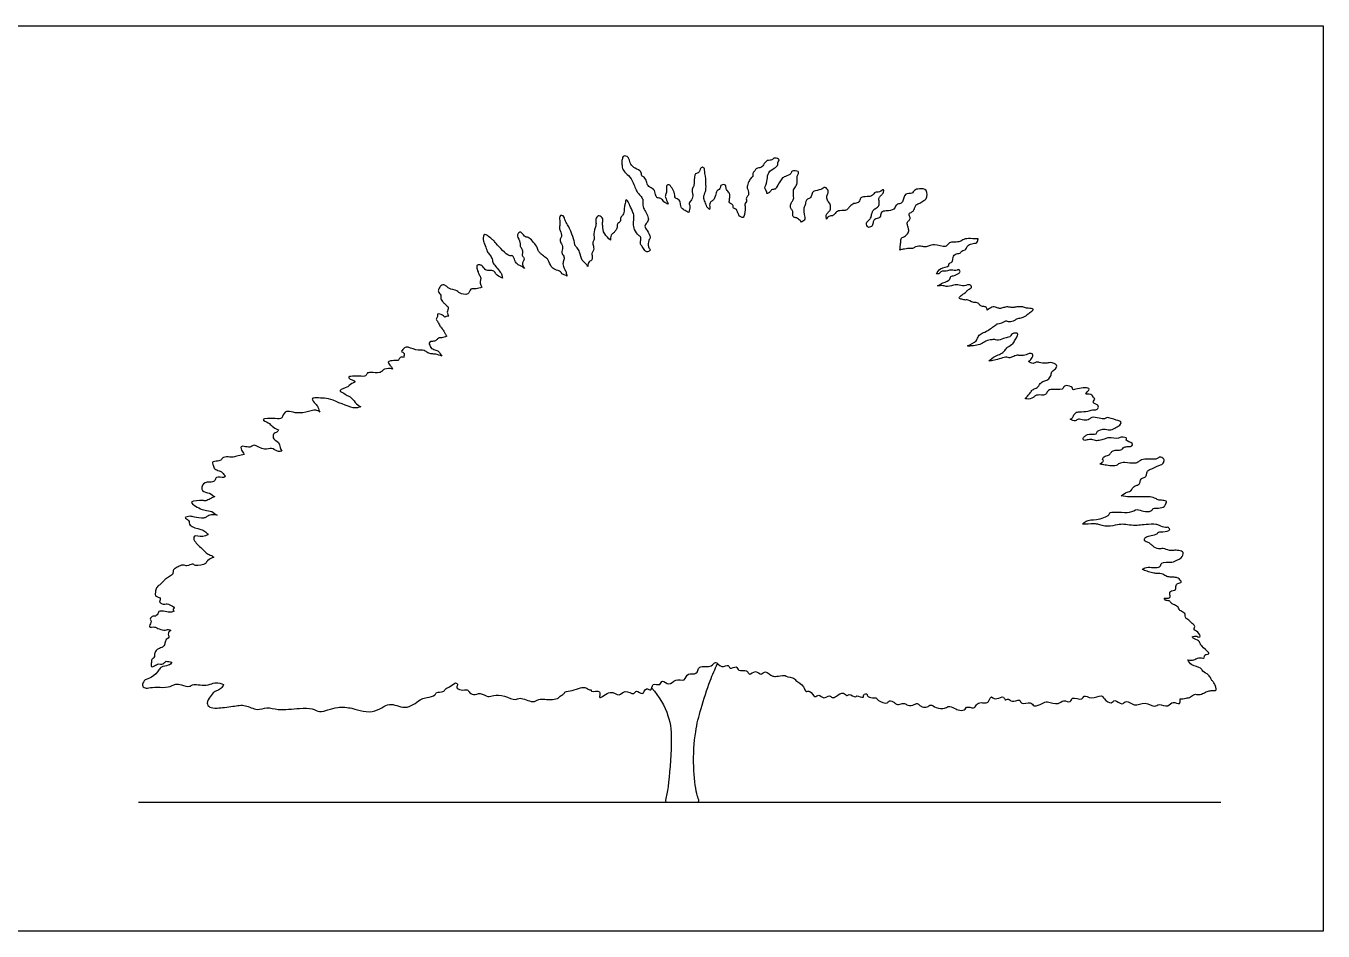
# Model space of a CAD drawing. Header units: millimetres. Extents: x 34 to 295, y 0 to 64.
# Drawn here: x 107.64 to 128.03, y 19.25 to 33.47 of the extents above; entities that cross this region are included whole.
import ezdxf

# ---------------------------------------------------------------- set-up
doc = ezdxf.new("R2010")
doc.units = ezdxf.units.MM
for name, color, linetype, true_color in [('AG-DIAGRAM', 7, 'Continuous', 0xfecc66), ('AG-PLANTS', 7, 'Continuous', 0x66ccff), ('X-VPRT', 6, 'Continuous', 0xff00ff)]:
    doc.layers.add(name, color=color, linetype=linetype, true_color=true_color)

msp = doc.modelspace()

# ---------------------------------------------------------------- linework, layer by layer
at = {"layer": 'AG-DIAGRAM'}
msp.add_line((109.407, 21.275), (126.421, 21.275), dxfattribs=at)
at = {"layer": 'AG-PLANTS'}
for centre, start, end in [((117.717, 21.303), 167.5529, 270), ((118.188, 21.303), 270, 20.6842)]:
    msp.add_arc(centre, 0.0272, start, end, dxfattribs=at)
for points, knots in [([(117.734, 30.672), (117.71, 30.682), (117.662, 30.703), (117.621, 30.773), (117.562, 30.767), (117.53, 30.806), (117.53, 30.894), (117.445, 30.937), (117.41, 30.96), (117.395, 31.031), (117.36, 31.101), (117.307, 31.112), (117.319, 31.196), (117.207, 31.227), (117.137, 31.298), (117.132, 31.343), (117.099, 31.435), (117.013, 31.432), (117.014, 31.384), (116.996, 31.328), (117.013, 31.275), (117.006, 31.228), (117.069, 31.152), (117.159, 31.085), (117.221, 30.896), (117.258, 30.848), (117.309, 30.791), (117.345, 30.735), (117.322, 30.631), (117.379, 30.558), (117.395, 30.516), (117.433, 30.433), (117.396, 30.38), (117.351, 30.328), (117.402, 30.259), (117.469, 30.152), (117.417, 30.105), (117.412, 30.008), (117.442, 29.97), (117.452, 29.957)], [-19.483406, -19.483406, -19.483406, -19.483406, -18.975039, -18.48382, -18.079619, -17.706051, -17.188148, -16.653266, -16.294261, -15.816929, -15.315098, -14.939893, -14.488468, -13.89976, -13.342464, -12.954137, -12.4173, -11.965099, -11.608913, -11.171174, -10.752191, -10.371938, -9.831436, -9.206137, -8.416688, -7.960816, -7.474562, -7.016439, -6.44589, -5.915845, -5.516952, -4.99905, -4.552049, -4.116547, -3.606016, -2.992962, -2.557287, -1.986737, -1.660097, -1.660097, -1.660097, -1.660097]), ([(118.383, 30.587), (118.367, 30.6), (118.336, 30.63), (118.315, 30.712), (118.277, 30.777), (118.323, 30.874), (118.329, 30.941), (118.321, 31.11), (118.303, 31.183), (118.308, 31.227), (118.268, 31.268), (118.229, 31.222), (118.229, 31.176), (118.175, 31.156), (118.134, 31.14), (118.149, 30.956), (118.113, 30.938), (118.103, 30.871), (118.125, 30.825), (118.105, 30.739), (118.049, 30.688), (118.082, 30.644), (118.065, 30.574), (118.058, 30.542)], [-15.431412, -15.431412, -15.431412, -15.431412, -14.979581, -14.460153, -13.973702, -13.414767, -12.923808, -12.184577, -11.680571, -11.311632, -10.944199, -10.554609, -10.175784, -9.773339, -9.418678, -8.67889, -8.331169, -7.892424, -7.482139, -6.954847, -6.497417, -6.079846, -5.637653, -5.637653, -5.637653, -5.637653]), ([(119.283, 30.838), (119.283, 30.852), (119.277, 30.887), (119.234, 30.927), (119.3, 31.03), (119.283, 31.149), (119.37, 31.228), (119.464, 31.267), (119.448, 31.34), (119.496, 31.37), (119.406, 31.409), (119.384, 31.381), (119.333, 31.357), (119.284, 31.366), (119.241, 31.31), (119.198, 31.238), (119.117, 31.244), (119.096, 31.194), (119.051, 31.159), (119.074, 31.114), (119.03, 31.084), (118.999, 31.031), (118.967, 30.949), (118.98, 30.903), (118.999, 30.863), (118.995, 30.803), (118.949, 30.777), (118.973, 30.71), (118.93, 30.683), (118.95, 30.62), (118.932, 30.48), (118.896, 30.449), (118.867, 30.486), (118.852, 30.479)], [24.378602, 24.378602, 24.378602, 24.378602, 24.672326, 25.091311, 25.68314, 26.300186, 26.900209, 27.446048, 27.892804, 28.223959, 28.703917, 29.035072, 29.451087, 29.836151, 30.297076, 30.81161, 31.282295, 31.683438, 32.091806, 32.442179, 32.821177, 33.284712, 33.81426, 34.200471, 34.576678, 35.00031, 35.380682, 35.81662, 36.168943, 36.618827, 37.303419, 37.624263, 38.019265, 38.019265, 38.019265, 38.019265]), ([(119.827, 30.39), (119.815, 30.409), (119.782, 30.439), (119.754, 30.46), (119.699, 30.462), (119.684, 30.514), (119.7, 30.56), (119.66, 30.596), (119.651, 30.643), (119.665, 30.703), (119.701, 30.735), (119.706, 30.776), (119.701, 30.816), (119.698, 30.899), (119.721, 30.93), (119.773, 31.004), (119.75, 31.099), (119.777, 31.14), (119.792, 31.197), (119.663, 31.206), (119.673, 31.142), (119.567, 31.109), (119.513, 31.08), (119.438, 30.943), (119.418, 30.903), (119.351, 30.906), (119.328, 30.851), (119.297, 30.842), (119.283, 30.838)], [-11.281337, -11.281337, -11.281337, -11.281337, -10.814218, -10.473899, -10.07953, -9.693032, -9.306961, -8.91421, -8.523098, -8.081377, -7.690265, -7.341362, -6.968011, -6.45982, -6.100907, -5.574044, -5.023679, -4.62535, -4.265905, -3.710148, -3.332948, -2.773353, -2.295197, -1.594794, -1.219096, -0.795481, -0.380305, 0, 0, 0, 0]), ([(118.058, 30.542), (118.037, 30.55), (117.999, 30.569), (117.948, 30.604), (117.932, 30.627), (117.926, 30.669), (117.918, 30.745), (117.833, 30.766), (117.841, 30.815), (117.809, 30.908), (117.78, 30.938), (117.755, 30.987), (117.7, 30.967), (117.704, 30.927), (117.713, 30.859), (117.68, 30.804), (117.695, 30.758), (117.726, 30.701), (117.734, 30.672)], [-15.086811, -15.086811, -15.086811, -15.086811, -14.616954, -14.174591, -13.882305, -13.513048, -13.032597, -12.552982, -12.182386, -11.621983, -11.234527, -10.850291, -10.476349, -10.136973, -9.664208, -9.224722, -8.821416, -8.329865, -8.329865, -8.329865, -8.329865]), ([(118.852, 30.479), (118.847, 30.495), (118.834, 30.526), (118.819, 30.548), (118.804, 30.606), (118.747, 30.6), (118.759, 30.638), (118.735, 30.68), (118.691, 30.689), (118.692, 30.736), (118.702, 30.793), (118.7, 30.855), (118.64, 30.895), (118.641, 30.954), (118.623, 30.987), (118.546, 30.972), (118.557, 30.911), (118.493, 30.881), (118.485, 30.854), (118.463, 30.751), (118.42, 30.722), (118.371, 30.681), (118.39, 30.616), (118.383, 30.587)], [-14.067273, -14.067273, -14.067273, -14.067273, -13.665825, -13.358085, -12.943179, -12.582864, -12.279971, -11.895902, -11.541338, -11.183429, -10.736174, -10.302581, -9.838636, -9.414114, -9.098319, -8.656531, -8.253007, -7.812115, -7.504374, -6.931944, -6.51626, -6.093658, -5.547543, -5.547543, -5.547543, -5.547543]), ([(120.223, 30.437), (120.22, 30.457), (120.206, 30.5), (120.245, 30.543), (120.283, 30.577), (120.289, 30.637), (120.268, 30.699), (120.24, 30.718), (120.217, 30.784), (120.241, 30.838), (120.257, 30.882), (120.198, 30.957), (120.135, 30.892), (120.023, 30.885), (119.993, 30.846), (119.979, 30.768), (119.919, 30.755), (119.887, 30.715), (119.889, 30.64), (119.844, 30.603), (119.894, 30.428), (119.863, 30.416), (119.837, 30.399), (119.827, 30.39)], [-13.607255, -13.607255, -13.607255, -13.607255, -13.170234, -12.755317, -12.352669, -11.916414, -11.464603, -11.133913, -10.678535, -10.242279, -9.861011, -9.383024, -8.890528, -8.294392, -7.910155, -7.429039, -7.007137, -6.612267, -6.141026, -5.715878, -4.98926, -4.673356, -4.409218, -4.409218, -4.409218, -4.409218]), ([(120.879, 30.305), (120.862, 30.324), (120.83, 30.379), (120.899, 30.428), (120.928, 30.476), (120.927, 30.51), (120.941, 30.548), (120.961, 30.596), (121.025, 30.618), (121.051, 30.665), (121.052, 30.723), (121.034, 30.762), (121.072, 30.804), (121.102, 30.835), (121.121, 30.857), (121.124, 30.925), (121.053, 30.85), (120.982, 30.872), (120.944, 30.804), (120.887, 30.789), (120.774, 30.793), (120.747, 30.753), (120.727, 30.685), (120.647, 30.69), (120.588, 30.643), (120.56, 30.599), (120.514, 30.563), (120.402, 30.579), (120.358, 30.529), (120.319, 30.482), (120.253, 30.492), (120.231, 30.454), (120.223, 30.437)], [-13.001111, -13.001111, -13.001111, -13.001111, -12.508163, -12.017848, -11.592942, -11.268387, -10.907359, -10.504052, -10.050976, -9.63929, -9.210578, -8.856009, -8.446101, -8.066625, -7.742975, -7.390078, -6.909405, -6.43905, -5.983868, -5.542577, -4.95154, -4.572064, -4.129488, -3.648593, -3.159064, -2.751685, -2.329784, -1.743674, -1.290267, -0.86234, -0.429921, 0, 0, 0, 0]), ([(121.373, 29.952), (121.377, 29.986), (121.384, 30.053), (121.389, 30.088), (121.389, 30.147), (121.469, 30.168), (121.517, 30.237), (121.511, 30.291), (121.496, 30.335), (121.481, 30.393), (121.534, 30.424), (121.536, 30.473), (121.502, 30.525), (121.568, 30.549), (121.601, 30.576), (121.617, 30.675), (121.693, 30.679), (121.746, 30.737), (121.801, 30.748), (121.814, 30.916), (121.679, 30.914), (121.596, 30.903), (121.573, 30.821), (121.441, 30.863), (121.428, 30.698), (121.371, 30.68), (121.302, 30.664), (121.293, 30.575), (121.16, 30.568), (121.078, 30.558), (121.069, 30.485), (121.054, 30.452), (120.971, 30.442), (120.952, 30.396), (120.947, 30.322), (120.901, 30.314), (120.879, 30.305)], [-20.245384, -20.245384, -20.245384, -20.245384, -19.669149, -19.318124, -18.921121, -18.426162, -17.917524, -17.510683, -17.111743, -16.696909, -16.285135, -15.900898, -15.503895, -15.083387, -14.699481, -14.170213, -13.704752, -13.213238, -12.810937, -12.170016, -11.570169, -11.058419, -10.606588, -10.04403, -9.393923, -8.973415, -8.522914, -8.045269, -7.415183, -6.915037, -6.465982, -6.133541, -5.643219, -5.254106, -4.794338, -4.338784, -4.338784, -4.338784, -4.338784]), ([(117.452, 29.957), (117.442, 29.942), (117.409, 29.914), (117.358, 29.942), (117.327, 30.01), (117.291, 30.04), (117.296, 30.089), (117.314, 30.158), (117.258, 30.182), (117.197, 30.273), (117.181, 30.366), (117.2, 30.472), (117.181, 30.54), (117.13, 30.653), (117.115, 30.683), (117.068, 30.774), (117.056, 30.677), (117.042, 30.632), (117.04, 30.586), (117.032, 30.497), (116.973, 30.472), (116.994, 30.392), (116.919, 30.363), (116.936, 30.306), (116.907, 30.255), (116.872, 30.219), (116.829, 30.188), (116.82, 30.131), (116.824, 30.105)], [-11.885702, -11.885702, -11.885702, -11.885702, -11.465162, -11.066269, -10.570697, -10.195491, -9.806432, -9.353767, -8.946353, -8.356037, -7.793761, -7.216024, -6.718114, -6.101976, -5.711707, -5.257966, -4.812253, -4.390189, -4.000161, -3.47889, -3.06466, -2.601989, -2.151032, -1.751464, -1.323799, -0.916385, -0.50897, 0, 0, 0, 0]), ([(116.467, 29.694), (116.457, 29.711), (116.429, 29.752), (116.37, 29.782), (116.346, 29.921), (116.304, 29.984), (116.258, 30.027), (116.261, 30.096), (116.205, 30.231), (116.19, 30.28), (116.159, 30.331), (116.116, 30.404), (116.101, 30.454), (116.086, 30.495), (116.035, 30.5), (116.016, 30.457), (116.039, 30.368), (116.018, 30.307), (116.033, 30.259), (116.071, 30.161), (116.024, 30.126), (116.044, 30.064), (116.087, 29.991), (116.045, 29.908), (116.097, 29.859), (116.097, 29.798), (116.066, 29.735), (116.101, 29.656), (116.129, 29.607), (116.137, 29.564), (116.139, 29.541)], [-15.359948, -15.359948, -15.359948, -15.359948, -15.035742, -14.542894, -13.883707, -13.378084, -12.954818, -12.480514, -11.792529, -11.379157, -10.943882, -10.414705, -9.994448, -9.634726, -9.275005, -8.923655, -8.374499, -7.92973, -7.51783, -6.957436, -6.569004, -6.135797, -5.614674, -5.104528, -4.657005, -4.227549, -3.758261, -3.244608, -2.809448, -2.347999, -2.347999, -2.347999, -2.347999]), ([(116.824, 30.105), (116.793, 30.138), (116.706, 30.221), (116.703, 30.326), (116.699, 30.397), (116.714, 30.442), (116.647, 30.513), (116.592, 30.454), (116.596, 30.399), (116.602, 30.329), (116.545, 30.209), (116.585, 30.121), (116.538, 30.076), (116.553, 30.03), (116.571, 29.949), (116.528, 29.913), (116.537, 29.852), (116.542, 29.793), (116.482, 29.773), (116.468, 29.719), (116.467, 29.694)], [-8.44615, -8.44615, -8.44615, -8.44615, -7.970846, -7.321075, -6.852586, -6.473378, -5.982096, -5.541819, -5.123813, -4.647183, -3.998493, -3.465459, -3.057352, -2.670427, -2.165988, -1.768835, -1.328769, -0.917082, -0.501218, 0, 0, 0, 0]), ([(115.472, 29.664), (115.455, 29.679), (115.41, 29.709), (115.356, 29.721), (115.322, 29.781), (115.292, 29.883), (115.223, 29.831), (115.024, 30.055), (114.99, 30.104), (114.942, 30.134), (114.878, 30.199), (114.822, 30.198), (114.821, 30.084), (114.859, 30.026), (114.882, 29.927), (114.928, 29.878), (114.97, 29.813), (114.975, 29.742), (115.035, 29.682), (115.09, 29.604), (115.118, 29.576), (115.123, 29.529), (115.127, 29.508)], [-14.703281, -14.703281, -14.703281, -14.703281, -14.360397, -13.902274, -13.428311, -12.898266, -12.490007, -11.532983, -11.063938, -10.648505, -10.10379, -9.754454, -9.196662, -8.695081, -8.135075, -7.663278, -7.169242, -6.699781, -6.174908, -5.620531, -5.220963, -4.89863, -4.89863, -4.89863, -4.89863]), ([(116.139, 29.541), (116.122, 29.552), (116.088, 29.571), (116.058, 29.573), (116.045, 29.618), (115.949, 29.642), (115.887, 29.686), (115.852, 29.8), (115.818, 29.823), (115.756, 29.872), (115.72, 29.903), (115.683, 29.946), (115.672, 30.016), (115.538, 30.165), (115.486, 30.147), (115.432, 30.224), (115.4, 30.238), (115.369, 30.209), (115.352, 30.171), (115.414, 30.072), (115.396, 30.023), (115.429, 29.978), (115.45, 29.927), (115.429, 29.87), (115.466, 29.831), (115.472, 29.788), (115.428, 29.751), (115.453, 29.687), (115.472, 29.664)], [-11.569837, -11.569837, -11.569837, -11.569837, -11.126087, -10.833878, -10.483725, -9.934284, -9.423025, -8.823657, -8.451214, -7.952274, -7.546132, -7.143831, -6.646717, -5.867536, -5.476053, -4.949339, -4.634634, -4.291472, -3.935971, -3.339993, -2.940609, -2.53503, -2.110413, -1.688272, -1.28948, -0.938455, -0.539663, 0, 0, 0, 0]), ([(121.949, 29.58), (121.966, 29.608), (121.994, 29.668), (122.16, 29.693), (122.133, 29.742), (122.203, 29.758), (122.206, 29.815), (122.229, 29.9), (122.324, 29.892), (122.342, 29.942), (122.419, 29.958), (122.425, 29.998), (122.462, 30.045), (122.547, 30.06), (122.591, 30.056), (122.604, 30.125), (122.6, 30.126), (122.473, 30.134), (122.38, 30.129), (122.321, 30.078), (122.238, 30.077), (122.169, 30.078), (122.12, 30.036), (122.093, 29.99), (121.912, 30.047), (121.838, 30.017), (121.771, 29.996), (121.724, 30.01), (121.616, 30.016), (121.59, 29.971), (121.513, 29.98), (121.437, 29.966), (121.389, 29.957), (121.373, 29.952)], [-22.418938, -22.418938, -22.418938, -22.418938, -21.848925, -21.176713, -20.875692, -20.455774, -20.032647, -19.533923, -19.032194, -18.643578, -18.167636, -17.830974, -17.403519, -16.877205, -16.516177, -16.083835, -16.000035, -15.377279, -14.794193, -14.31352, -13.798877, -13.324718, -12.886912, -12.510057, -11.757705, -11.230842, -10.778363, -10.366059, -9.793452, -9.414995, -8.941764, -8.389048, -8.063647, -8.063647, -8.063647, -8.063647]), ([(115.127, 29.508), (115.099, 29.521), (115.027, 29.56), (115.01, 29.613), (114.95, 29.639), (114.86, 29.621), (114.816, 29.704), (114.777, 29.722), (114.711, 29.721), (114.729, 29.646), (114.743, 29.609), (114.758, 29.563), (114.798, 29.512), (114.77, 29.461), (114.783, 29.405), (114.8, 29.376), (114.805, 29.366)], [-7.414478, -7.414478, -7.414478, -7.414478, -7.003165, -6.527996, -6.092494, -5.668915, -5.134032, -4.752483, -4.35959, -3.915831, -3.536886, -3.141885, -2.702618, -2.291238, -1.835366, -1.572169, -1.572169, -1.572169, -1.572169]), ([(121.965, 29.388), (121.992, 29.404), (122.052, 29.441), (122.175, 29.481), (122.158, 29.536), (122.222, 29.547), (122.307, 29.58), (122.329, 29.624), (122.285, 29.654), (122.275, 29.631), (122.224, 29.63), (122.186, 29.641), (122.12, 29.627), (122.086, 29.614), (122.021, 29.628), (121.996, 29.576), (121.962, 29.577), (121.949, 29.58)], [6.991172, 6.991172, 6.991172, 6.991172, 7.490835, 8.128489, 8.463196, 8.885098, 9.442855, 9.793057, 10.145392, 10.386033, 10.772958, 11.146899, 11.606716, 11.962523, 12.391469, 12.820181, 13.053159, 13.053159, 13.053159, 13.053159]), ([(114.805, 29.366), (114.775, 29.355), (114.713, 29.342), (114.666, 29.341), (114.618, 29.347), (114.603, 29.23), (114.441, 29.27), (114.424, 29.318), (114.276, 29.341), (114.253, 29.386), (114.19, 29.412), (114.152, 29.391), (114.129, 29.342), (114.105, 29.298), (114.174, 29.243), (114.145, 29.186), (114.195, 29.132), (114.221, 29.102), (114.295, 29.05), (114.245, 28.974), (114.271, 28.93), (114.283, 28.911)], [-8.75124, -8.75124, -8.75124, -8.75124, -8.191453, -7.79256, -7.452306, -6.923903, -6.271022, -5.855589, -5.193785, -4.785526, -4.345081, -3.991134, -3.570988, -3.19742, -2.712542, -2.295323, -1.83945, -1.452351, -0.96107, -0.472221, 0, 0, 0, 0]), ([(122.744, 29.009), (122.744, 29.025), (122.738, 29.065), (122.681, 29.06), (122.636, 29.075), (122.606, 29.12), (122.573, 29.127), (122.522, 29.122), (122.43, 29.177), (122.405, 29.162), (122.352, 29.177), (122.285, 29.195), (122.352, 29.254), (122.392, 29.27), (122.42, 29.297), (122.444, 29.336), (122.517, 29.355), (122.474, 29.428), (122.387, 29.374), (122.284, 29.407), (122.242, 29.408), (122.121, 29.367), (122.053, 29.397), (121.993, 29.391), (121.965, 29.388)], [-9.575771, -9.575771, -9.575771, -9.575771, -9.181894, -8.786553, -8.390153, -7.984292, -7.672957, -7.257466, -6.682897, -6.400178, -5.967104, -5.575152, -5.113845, -4.71805, -4.375821, -3.986231, -3.545937, -3.150141, -2.60952, -2.031758, -1.648184, -1.025009, -0.527055, 0, 0, 0, 0]), ([(114.283, 28.911), (114.278, 28.912), (114.249, 28.914), (114.224, 28.885), (114.193, 28.934), (114.09, 28.964), (114.113, 28.904), (114.072, 28.866), (114.119, 28.822), (114.139, 28.76), (114.172, 28.729), (114.204, 28.678), (114.223, 28.641), (114.24, 28.611), (114.25, 28.599)], [-10.412148, -10.412148, -10.412148, -10.412148, -10.331797, -9.947891, -9.55014, -9.035676, -8.684651, -8.302922, -7.883811, -7.421361, -7.036133, -6.599743, -6.207791, -5.864563, -5.864563, -5.864563, -5.864563]), ([(122.436, 28.446), (122.484, 28.467), (122.586, 28.512), (122.595, 28.586), (122.651, 28.643), (122.737, 28.667), (122.876, 28.772), (122.909, 28.797), (123.001, 28.809), (123.037, 28.849), (123.09, 28.816), (123.183, 28.848), (123.222, 28.879), (123.297, 28.887), (123.346, 28.912), (123.382, 28.94), (123.426, 28.977), (123.503, 29.031), (123.388, 29.038), (123.363, 29.034), (123.331, 29.055), (123.274, 29.065), (123.195, 29.058), (123.144, 29.043), (123.067, 29.064), (123.005, 29.048), (122.94, 29.027), (122.893, 29.053), (122.817, 29.068), (122.775, 29.022), (122.744, 29.009)], [6.59201, 6.59201, 6.59201, 6.59201, 7.313421, 7.784765, 8.266889, 8.827663, 9.574158, 9.962121, 10.496783, 10.887304, 11.304515, 11.857018, 12.275264, 12.762259, 13.188601, 13.567302, 14.033893, 14.463443, 14.973936, 15.290816, 15.622439, 16.062613, 16.574001, 16.995053, 17.492587, 17.959981, 18.417656, 18.833475, 19.314257, 19.833904, 19.833904, 19.833904, 19.833904]), ([(114.25, 28.599), (114.226, 28.586), (114.174, 28.566), (114.123, 28.579), (114.091, 28.537), (114.059, 28.515), (113.999, 28.519), (113.967, 28.492), (113.986, 28.456), (113.998, 28.415), (114.03, 28.395), (114.098, 28.376), (114.127, 28.365), (114.157, 28.304), (114.175, 28.285)], [-9.339052, -9.339052, -9.339052, -9.339052, -8.819699, -8.426948, -8.037912, -7.681696, -7.24544, -6.920525, -6.576969, -6.208696, -5.860521, -5.386652, -5.063002, -4.518805, -4.518805, -4.518805, -4.518805]), ([(122.773, 28.21), (122.798, 28.229), (122.872, 28.299), (122.959, 28.309), (123.026, 28.373), (123.059, 28.431), (123.16, 28.472), (123.181, 28.544), (123.224, 28.597), (123.241, 28.653), (123.128, 28.648), (123.11, 28.581), (123.056, 28.578), (123.026, 28.569), (122.922, 28.529), (122.88, 28.545), (122.815, 28.545), (122.723, 28.526), (122.656, 28.471), (122.559, 28.452), (122.472, 28.441), (122.448, 28.444), (122.436, 28.446)], [11.176758, 11.176758, 11.176758, 11.176758, 11.821939, 12.362622, 12.890928, 13.359973, 13.932211, 14.419582, 14.90026, 15.248584, 15.770964, 16.222233, 16.598249, 16.94102, 17.530289, 17.910543, 18.362589, 18.914598, 19.441734, 20.014963, 20.54568, 20.882989, 20.882989, 20.882989, 20.882989]), ([(114.175, 28.285), (114.145, 28.298), (114.081, 28.318), (114.016, 28.318), (113.95, 28.33), (113.899, 28.39), (113.763, 28.364), (113.612, 28.453), (113.571, 28.397), (113.523, 28.351), (113.607, 28.338), (113.573, 28.287), (113.581, 28.267)], [-12.052021, -12.052021, -12.052021, -12.052021, -11.480401, -11.017322, -10.563453, -10.091038, -9.428638, -8.710545, -8.286364, -8.018965, -7.545159, -7.062423, -7.062423, -7.062423, -7.062423]), ([(113.581, 28.267), (113.561, 28.272), (113.51, 28.274), (113.5, 28.207), (113.424, 28.22), (113.297, 28.203), (113.38, 28.126), (113.389, 28.099), (113.397, 28.082)], [-11.884069, -11.884069, -11.884069, -11.884069, -11.433363, -11.040014, -10.549771, -10.003739, -9.512336, -9.096703, -9.096703, -9.096703, -9.096703]), ([(123.396, 28.201), (123.41, 28.214), (123.451, 28.242), (123.48, 28.326), (123.401, 28.331), (123.36, 28.304), (123.272, 28.287), (123.219, 28.306), (123.146, 28.274), (123.092, 28.248), (123.055, 28.287), (122.854, 28.208), (122.802, 28.212), (122.773, 28.21)], [13.238575, 13.238575, 13.238575, 13.238575, 13.672492, 14.147661, 14.569725, 14.990641, 15.516206, 15.943137, 16.449196, 16.867202, 17.233414, 18.042925, 18.580685, 18.580685, 18.580685, 18.580685]), ([(123.345, 27.621), (123.362, 27.636), (123.393, 27.669), (123.429, 27.719), (123.469, 27.769), (123.538, 27.78), (123.576, 27.859), (123.636, 27.894), (123.703, 27.91), (123.753, 27.973), (123.754, 28.039), (123.793, 28.065), (123.821, 28.083), (123.863, 28.154), (123.734, 28.194), (123.673, 28.164), (123.566, 28.185), (123.515, 28.198), (123.468, 28.157), (123.415, 28.183), (123.396, 28.201)], [-8.356189, -8.356189, -8.356189, -8.356189, -7.882459, -7.434028, -6.987483, -6.528006, -6.0121, -5.541958, -5.073178, -4.574239, -4.122816, -3.756143, -3.41298, -2.981535, -2.398014, -1.907055, -1.324054, -0.916656, -0.50341, 0, 0, 0, 0]), ([(113.397, 28.082), (113.359, 28.095), (113.271, 28.09), (113.237, 28.048), (113.193, 28.016), (113.061, 28.03), (112.991, 28.023), (112.986, 27.959), (112.87, 27.972), (112.806, 27.967), (112.696, 27.97), (112.721, 27.927), (112.748, 27.918), (112.795, 27.904), (112.809, 27.884), (112.811, 27.881)], [-21.272478, -21.272478, -21.272478, -21.272478, -20.63908, -20.236625, -19.833513, -19.17097, -18.721583, -18.343695, -17.779177, -17.2572, -16.732723, -16.43509, -16.116437, -15.665793, -15.579127, -15.579127, -15.579127, -15.579127]), ([(112.811, 27.881), (112.779, 27.864), (112.712, 27.826), (112.695, 27.791), (112.524, 27.752), (112.643, 27.702), (112.701, 27.655), (112.752, 27.643), (112.839, 27.515), (112.901, 27.488)], [-15.163017, -15.163017, -15.163017, -15.163017, -14.566999, -14.175531, -13.551857, -13.055189, -12.540949, -12.136663, -11.299505, -11.299505, -11.299505, -11.299505]), ([(124.053, 27.294), (124.061, 27.298), (124.087, 27.31), (124.101, 27.347), (124.135, 27.405), (124.201, 27.412), (124.328, 27.413), (124.396, 27.444), (124.454, 27.437), (124.492, 27.458), (124.499, 27.502), (124.468, 27.524), (124.416, 27.546), (124.41, 27.577), (124.453, 27.609), (124.41, 27.628), (124.393, 27.703), (124.246, 27.671), (124.427, 27.803), (124.162, 27.782), (124.083, 27.744), (124.093, 27.804), (123.988, 27.832), (123.942, 27.804), (123.936, 27.743), (123.741, 27.774), (123.687, 27.731), (123.666, 27.667), (123.598, 27.677), (123.495, 27.672), (123.476, 27.625), (123.383, 27.603), (123.352, 27.617), (123.345, 27.621)], [-15.157529, -15.157529, -15.157529, -15.157529, -14.988114, -14.584093, -14.139781, -13.683534, -13.037013, -12.540205, -12.118064, -11.758453, -11.415058, -11.07283, -10.650066, -10.366108, -10.008946, -9.685842, -9.210367, -8.706361, -8.163848, -7.392531, -6.887574, -6.555134, -5.998201, -5.599408, -5.230469, -4.471012, -4.002232, -3.581725, -3.131019, -2.569944, -2.17972, -1.598482, -1.43832, -1.43832, -1.43832, -1.43832]), ([(112.901, 27.488), (112.862, 27.479), (112.783, 27.441), (112.426, 27.623), (112.31, 27.623), (112.183, 27.633), (112.113, 27.617), (112.188, 27.534), (112.232, 27.49), (112.241, 27.424), (112.258, 27.406)], [-16.92787, -16.92787, -16.92787, -16.92787, -16.299218, -15.187568, -14.535249, -13.89398, -13.51673, -12.98524, -12.501928, -11.979997, -11.979997, -11.979997, -11.979997]), ([(112.258, 27.406), (112.239, 27.419), (112.193, 27.442), (112.116, 27.426), (111.939, 27.377), (111.812, 27.409), (111.697, 27.427), (111.666, 27.292), (111.567, 27.306), (111.287, 27.306), (111.459, 27.237), (111.5, 27.185), (111.568, 27.139), (111.607, 27.126)], [-20.899182, -20.899182, -20.899182, -20.899182, -20.423999, -19.920183, -19.152032, -18.479733, -17.923941, -17.347922, -16.76517, -15.972854, -15.415164, -14.899804, -14.278405, -14.278405, -14.278405, -14.278405]), ([(124.558, 26.662), (124.563, 26.678), (124.577, 26.715), (124.658, 26.722), (124.685, 26.758), (124.713, 26.797), (124.773, 26.812), (124.87, 26.806), (124.88, 26.852), (124.949, 26.866), (125.011, 26.862), (125.029, 26.888), (125.04, 26.922), (124.906, 26.959), (124.959, 26.995), (124.852, 27.027), (124.821, 26.977), (124.654, 27.011), (124.601, 26.988), (124.528, 26.96), (124.445, 26.952), (124.408, 26.977), (124.335, 26.979), (124.264, 26.945), (124.247, 27.012), (124.298, 27.028), (124.31, 27.072), (124.479, 27.044), (124.463, 27.119), (124.606, 27.148), (124.686, 27.109), (124.77, 27.169), (124.802, 27.178), (124.857, 27.223), (124.846, 27.267), (124.774, 27.273), (124.627, 27.339), (124.593, 27.289), (124.504, 27.307), (124.388, 27.336), (124.354, 27.285), (124.263, 27.267), (124.18, 27.309), (124.134, 27.255), (124.075, 27.278), (124.053, 27.294)], [-19.886079, -19.886079, -19.886079, -19.886079, -19.479918, -18.990864, -18.613615, -18.236365, -17.779373, -17.243297, -16.901363, -16.438959, -15.989394, -15.692388, -15.408058, -14.810813, -14.536697, -14.032334, -13.607161, -12.894867, -12.44982, -11.945457, -11.433664, -11.064746, -10.577606, -10.113899, -9.742016, -9.366319, -9.015117, -8.341913, -7.964713, -7.327607, -6.78117, -6.239541, -5.888299, -5.43215, -5.116247, -4.633929, -3.930228, -3.552619, -3.020585, -2.412048, -2.001763, -1.466759, -0.943158, -0.517563, 0, 0, 0, 0]), ([(111.607, 27.126), (111.6, 27.113), (111.586, 27.085), (111.515, 27.073), (111.518, 26.964), (111.627, 26.951), (111.633, 26.809), (111.661, 26.793)], [-8.795434, -8.795434, -8.795434, -8.795434, -8.421062, -7.977098, -7.474652, -6.927713, -6.236875, -6.236875, -6.236875, -6.236875]), ([(111.068, 26.737), (111.036, 26.733), (110.976, 26.723), (110.895, 26.691), (110.847, 26.7), (110.732, 26.706), (110.715, 26.655), (110.654, 26.63), (110.552, 26.63), (110.578, 26.582), (110.589, 26.52), (110.654, 26.487), (110.731, 26.464), (110.752, 26.415), (110.776, 26.401)], [-8.928214, -8.928214, -8.928214, -8.928214, -8.369366, -7.851893, -7.437455, -6.85636, -6.478055, -6.009275, -5.490317, -5.15585, -4.704427, -4.228864, -3.726629, -3.229515, -3.229515, -3.229515, -3.229515]), ([(111.661, 26.793), (111.637, 26.789), (111.587, 26.779), (111.497, 26.857), (111.389, 26.787), (111.221, 26.912), (111.177, 26.849), (111.093, 26.858), (110.994, 26.882), (111.035, 26.787), (111.051, 26.765), (111.062, 26.745), (111.068, 26.737)], [-13.535469, -13.535469, -13.535469, -13.535469, -13.052157, -12.480878, -11.87564, -11.114321, -10.695333, -10.165891, -9.682578, -9.201799, -8.841513, -8.640197, -8.640197, -8.640197, -8.640197]), ([(124.852, 26.092), (124.882, 26.112), (124.939, 26.15), (125.015, 26.167), (125.023, 26.209), (125.07, 26.251), (125.13, 26.258), (125.151, 26.306), (125.163, 26.372), (125.235, 26.376), (125.254, 26.43), (125.259, 26.482), (125.335, 26.516), (125.413, 26.557), (125.471, 26.573), (125.506, 26.593), (125.523, 26.618), (125.535, 26.674), (125.455, 26.714), (125.423, 26.659), (125.292, 26.672), (125.17, 26.662), (125.128, 26.622), (125.06, 26.591), (124.914, 26.617), (124.821, 26.607), (124.779, 26.555), (124.672, 26.561), (124.581, 26.578), (124.537, 26.585), (124.516, 26.588)], [-13.242231, -13.242231, -13.242231, -13.242231, -12.647955, -12.170655, -11.822935, -11.380781, -10.951339, -10.555543, -10.114152, -9.672761, -9.263706, -8.869895, -8.366477, -7.814728, -7.372141, -7.02442, -6.713085, -6.313849, -5.842536, -5.446741, -4.800532, -4.166908, -3.750373, -3.274114, -2.573125, -2.033398, -1.597008, -1.02145, -0.458892, 0, 0, 0, 0]), ([(124.516, 26.588), (124.525, 26.595), (124.555, 26.617), (124.583, 26.638), (124.567, 26.656), (124.558, 26.662)], [16.1343169, 16.1343169, 16.1343169, 16.1343169, 16.3029303, 16.6929346, 16.9559246, 16.9559246, 16.9559246, 16.9559246]), ([(110.776, 26.401), (110.768, 26.393), (110.755, 26.364), (110.615, 26.402), (110.615, 26.32), (110.547, 26.3), (110.407, 26.312), (110.383, 26.142), (110.532, 26.148), (110.58, 26.084), (110.604, 26.077)], [-9.162256, -9.162256, -9.162256, -9.162256, -8.819093, -8.202545, -7.783434, -7.32948, -6.691035, -6.094204, -5.466573, -4.905711, -4.905711, -4.905711, -4.905711]), ([(110.604, 26.077), (110.581, 26.066), (110.536, 26.048), (110.462, 26.002), (110.414, 26.024), (110.227, 26.01), (110.245, 25.955), (110.436, 25.849), (110.563, 25.861), (110.611, 25.798), (110.64, 25.788)], [-9.093214, -9.093214, -9.093214, -9.093214, -8.588563, -8.088007, -7.652331, -6.916361, -6.612926, -5.779821, -5.127095, -4.569717, -4.569717, -4.569717, -4.569717]), ([(124.247, 25.645), (124.263, 25.663), (124.323, 25.719), (124.455, 25.701), (124.676, 25.777), (124.661, 25.858), (124.998, 25.801), (125.095, 25.896), (125.199, 25.837), (125.328, 25.84), (125.356, 25.904), (125.439, 25.894), (125.537, 25.91), (125.552, 25.966), (125.58, 26.004), (125.5, 26.022), (125.432, 26.021), (125.378, 26.061), (125.281, 26.081), (125.203, 26.07), (125.072, 26.08), (124.993, 26.068), (124.896, 26.084), (124.852, 26.092)], [11.258614, 11.258614, 11.258614, 11.258614, 11.569105, 12.30887, 13.135361, 13.511036, 14.501014, 15.144482, 15.730363, 16.352177, 16.779107, 17.279892, 17.831901, 18.252047, 18.572891, 19.029216, 19.515594, 19.973717, 20.530765, 21.052843, 21.692187, 22.242485, 22.832179, 22.832179, 22.832179, 22.832179]), ([(110.64, 25.788), (110.604, 25.796), (110.529, 25.795), (110.469, 25.755), (110.428, 25.731), (110.277, 25.75), (110.231, 25.776), (110.101, 25.75), (110.217, 25.709), (110.187, 25.606), (110.39, 25.567), (110.457, 25.531), (110.49, 25.495), (110.502, 25.477)], [-5.852749, -5.852749, -5.852749, -5.852749, -5.249956, -4.780911, -4.389443, -3.708343, -3.234919, -2.72612, -2.257074, -1.751015, -0.984554, -0.464195, 0, 0, 0, 0]), ([(125.182, 24.933), (125.209, 24.943), (125.235, 24.987), (125.485, 24.939), (125.467, 25.065), (125.657, 25.03), (125.732, 25.086), (125.8, 25.105), (125.852, 25.211), (125.753, 25.234), (125.678, 25.235), (125.611, 25.223), (125.511, 25.274), (125.439, 25.241), (125.352, 25.296), (125.317, 25.333), (125.267, 25.366), (125.222, 25.371), (125.208, 25.434), (125.287, 25.457), (125.317, 25.467), (125.431, 25.486), (125.429, 25.528), (125.505, 25.515), (125.638, 25.549), (125.602, 25.584), (125.585, 25.602), (125.544, 25.582), (125.451, 25.627), (125.4, 25.646), (125.238, 25.641), (125.133, 25.625), (125.016, 25.624), (124.894, 25.645), (124.792, 25.64), (124.639, 25.593), (124.479, 25.646), (124.414, 25.657), (124.299, 25.638), (124.247, 25.645)], [10.811959, 10.811959, 10.811959, 10.811959, 11.312516, 12.133883, 12.603621, 13.322402, 13.878453, 14.355084, 14.88666, 15.387217, 15.894597, 16.363087, 16.944356, 17.436961, 17.989921, 18.412062, 18.844672, 19.211345, 19.596408, 20.067721, 20.441611, 21.024184, 21.306904, 21.790307, 22.406734, 22.707589, 22.981141, 23.332166, 23.896039, 24.340885, 25.054227, 25.662221, 26.273737, 26.906806, 27.48261, 28.204469, 28.929307, 29.444459, 30.3503, 30.3503, 30.3503, 30.3503]), ([(110.502, 25.477), (110.474, 25.468), (110.411, 25.431), (110.263, 25.484), (110.277, 25.364), (110.422, 25.25), (110.477, 25.178), (110.546, 25.158), (110.577, 25.135), (110.59, 25.125)], [-22.096853, -22.096853, -22.096853, -22.096853, -21.631097, -20.977672, -20.497053, -19.709572, -19.160109, -18.667649, -18.355806, -18.355806, -18.355806, -18.355806]), ([(110.59, 25.125), (110.546, 25.113), (110.463, 25.056), (110.472, 25.016), (110.291, 24.976), (110.258, 25.037), (110.166, 24.971), (110.113, 25.015), (110.045, 24.984), (109.983, 24.954), (109.942, 24.918), (109.957, 24.859), (109.892, 24.823), (109.829, 24.786), (109.802, 24.752), (109.777, 24.725), (109.737, 24.687), (109.679, 24.649), (109.674, 24.583), (109.663, 24.529), (109.694, 24.501), (109.739, 24.499), (109.753, 24.453), (109.719, 24.423), (109.798, 24.376), (109.839, 24.401), (109.88, 24.388), (109.958, 24.35), (109.973, 24.321), (109.941, 24.311), (109.956, 24.286), (109.964, 24.278)], [0, 0, 0, 0, 0.669403, 0.988824, 1.712078, 2.128091, 2.667339, 3.101909, 3.574295, 4.059928, 4.455269, 4.855827, 5.32714, 5.825397, 6.19207, 6.534299, 6.961228, 7.426969, 7.883216, 8.297655, 8.633371, 9.004535, 9.35403, 9.674597, 10.15557, 10.533875, 10.905772, 11.443435, 11.711906, 11.974713, 12.302059, 12.302059, 12.302059, 12.302059]), ([(125.53, 24.482), (125.564, 24.479), (125.631, 24.477), (125.616, 24.537), (125.611, 24.6), (125.726, 24.602), (125.704, 24.67), (125.736, 24.722), (125.825, 24.722), (125.747, 24.809), (125.7, 24.807), (125.641, 24.815), (125.565, 24.813), (125.509, 24.87), (125.416, 24.869), (125.346, 24.877), (125.259, 24.905), (125.208, 24.923), (125.182, 24.933)], [9.655422, 9.655422, 9.655422, 9.655422, 9.990448, 10.401828, 10.813208, 11.338081, 11.748014, 12.177859, 12.602002, 13.110802, 13.515002, 13.950678, 14.437056, 14.931092, 15.469679, 15.956057, 16.496559, 17.018939, 17.018939, 17.018939, 17.018939]), ([(125.967, 23.873), (125.99, 23.883), (126.041, 23.892), (126.073, 23.863), (126.108, 23.889), (126.041, 23.974), (125.993, 23.978), (126.005, 24.023), (126.012, 24.051), (125.968, 24.085), (125.902, 24.15), (125.869, 24.158), (125.856, 24.205), (125.863, 24.247), (125.787, 24.281), (125.766, 24.296), (125.742, 24.363), (125.673, 24.376), (125.635, 24.407), (125.612, 24.447), (125.543, 24.44), (125.533, 24.47), (125.53, 24.482)], [-7.96378, -7.96378, -7.96378, -7.96378, -7.470797, -7.123061, -6.845129, -6.285779, -5.920126, -5.574312, -5.283518, -4.868687, -4.315097, -3.998008, -3.622078, -3.266272, -2.775279, -2.472688, -2.019612, -1.550686, -1.155815, -0.785704, -0.346582, 0, 0, 0, 0]), ([(109.964, 24.278), (109.949, 24.272), (109.904, 24.252), (109.834, 24.277), (109.717, 24.285), (109.719, 24.246), (109.698, 24.22), (109.672, 24.193), (109.635, 24.211), (109.573, 24.153), (109.608, 24.133), (109.605, 24.1), (109.559, 24.019), (109.616, 24.027), (109.661, 24.035), (109.729, 23.995), (109.822, 23.97), (109.863, 23.993), (109.892, 23.986), (109.914, 23.975)], [-13.534279, -13.534279, -13.534279, -13.534279, -13.134265, -12.604458, -12.022723, -11.725736, -11.395195, -11.066435, -10.718132, -10.251366, -9.961442, -9.62794, -9.13793, -8.801891, -8.406921, -7.894245, -7.334672, -6.959613, -6.576525, -6.576525, -6.576525, -6.576525]), ([(109.914, 23.975), (109.898, 23.968), (109.867, 23.943), (109.879, 23.898), (109.886, 23.868), (109.854, 23.842), (109.829, 23.82), (109.82, 23.763), (109.814, 23.733), (109.769, 23.705), (109.736, 23.694), (109.662, 23.652), (109.659, 23.593), (109.658, 23.542), (109.605, 23.524), (109.612, 23.468), (109.601, 23.44), (109.607, 23.397), (109.64, 23.41), (109.66, 23.419), (109.686, 23.439), (109.728, 23.453), (109.773, 23.437), (109.829, 23.475), (109.84, 23.495), (109.885, 23.483), (109.915, 23.48), (109.932, 23.478)], [0, 0, 0, 0, 0.41064, 0.78076, 1.085057, 1.43087, 1.764406, 2.186924, 2.508008, 2.899024, 3.256551, 3.759965, 4.191619, 4.576754, 4.961888, 5.359565, 5.6909, 6.014042, 6.306141, 6.581039, 6.904898, 7.275813, 7.666829, 8.117989, 8.368644, 8.734296, 9.138828, 9.138828, 9.138828, 9.138828]), ([(125.901, 23.511), (125.933, 23.508), (126.001, 23.504), (126.053, 23.547), (126.095, 23.546), (126.168, 23.534), (126.153, 23.57), (126.18, 23.604), (126.235, 23.604), (126.232, 23.632), (126.108, 23.728), (126.092, 23.778), (126.073, 23.82), (125.997, 23.837), (125.973, 23.866), (125.967, 23.873)], [-12.602484, -12.602484, -12.602484, -12.602484, -12.148383, -11.674687, -11.288296, -10.853908, -10.580688, -10.219661, -9.827012, -9.603621, -8.892522, -8.465541, -8.107565, -7.560033, -7.384067, -7.384067, -7.384067, -7.384067]), ([(109.932, 23.478), (109.917, 23.447), (109.878, 23.422), (109.757, 23.408), (109.732, 23.35), (109.621, 23.227), (109.505, 23.204), (109.483, 23.167), (109.452, 23.089), (109.529, 23.066), (109.567, 23.073), (109.709, 23.092), (109.87, 23.067), (109.99, 23.143), (110.079, 23.124), (110.212, 23.078), (110.251, 23.135), (110.351, 23.122), (110.468, 23.106), (110.582, 23.146), (110.626, 23.157), (110.709, 23.143), (110.744, 23.123)], [17.147232, 17.147232, 17.147232, 17.147232, 17.622094, 18.227693, 18.672165, 19.407144, 20.01257, 20.381578, 20.855984, 21.301409, 21.672724, 22.34566, 23.092887, 23.743584, 24.298058, 24.946839, 25.368146, 25.917299, 26.563396, 27.177497, 27.573527, 28.20149, 28.20149, 28.20149, 28.20149]), ([(116.519, 23.039), (116.519, 23.032), (116.532, 23), (116.696, 23.06), (116.615, 22.851), (116.83, 23.066), (116.962, 22.918), (117.047, 23.061), (117.199, 22.943), (117.228, 23.061), (117.338, 22.93), (117.374, 23.101), (117.481, 22.998), (117.472, 23.168), (117.615, 23.091), (117.631, 23.224), (117.755, 23.083), (117.838, 23.235), (118.002, 23.158), (118.028, 23.327), (118.196, 23.262), (118.198, 23.445), (118.42, 23.379), (118.471, 23.518), (118.566, 23.369), (118.687, 23.455), (118.695, 23.353), (118.816, 23.434), (118.827, 23.319), (118.979, 23.374), (118.998, 23.249), (119.107, 23.37), (119.197, 23.252), (119.253, 23.364), (119.384, 23.225), (119.443, 23.261), (119.573, 23.269)], [3.09738, 3.09738, 3.09738, 3.09738, 3.235908, 3.876563, 4.413677, 5.18555, 5.871093, 6.470124, 7.142114, 7.587827, 8.149134, 8.716417, 9.206852, 9.75289, 10.330032, 10.805201, 11.410011, 12.045372, 12.702382, 13.307708, 13.931124, 14.537289, 15.303876, 15.838759, 16.458658, 17.036875, 17.444254, 17.999039, 18.466101, 19.093651, 19.568157, 20.149901, 20.722048, 21.200204, 21.712433, 22.233642, 22.233642, 22.233642, 22.233642]), ([(118.214, 21.312), (118.202, 21.342), (118.168, 21.443), (118.114, 21.849), (118.151, 22.387), (118.242, 22.737), (118.386, 23.187), (118.466, 23.364), (118.509, 23.453)], [1.532979, 1.532979, 1.532979, 1.532979, 2.025079, 3.206237, 4.548127, 5.656576, 6.881198, 7.866386, 7.866386, 7.866386, 7.866386]), ([(125.777, 22.898), (125.793, 22.899), (125.825, 22.901), (125.873, 22.913), (125.948, 22.921), (126.003, 22.984), (126.074, 22.957), (126.151, 22.989), (126.201, 23.018), (126.267, 23.03), (126.303, 23.033), (126.364, 23.028), (126.324, 23.146), (126.285, 23.178), (126.258, 23.222), (126.235, 23.282), (126.124, 23.329), (126.114, 23.394), (125.949, 23.421), (125.917, 23.482), (125.901, 23.511)], [-8.513877, -8.513877, -8.513877, -8.513877, -8.12106, -7.718826, -7.22658, -6.735178, -6.26655, -5.755697, -5.308696, -4.85117, -4.492165, -4.138866, -3.56724, -3.139209, -2.747741, -2.291869, -1.692704, -1.264674, -0.570366, 0, 0, 0, 0]), ([(119.573, 23.269), (119.573, 23.247), (119.704, 23.242), (119.731, 23.185), (119.873, 23.106), (119.885, 22.994), (119.969, 23.048), (120.032, 22.897), (120.101, 22.99), (120.173, 22.879), (120.268, 22.974), (120.309, 22.905), (120.377, 22.941), (120.488, 23.022), (120.544, 22.927), (120.573, 22.996), (120.681, 22.904), (120.691, 22.97), (120.82, 22.888), (120.795, 22.983), (120.84, 22.982), (120.856, 22.981)], [7.19623, 7.19623, 7.19623, 7.19623, 7.816277, 8.299325, 9.012307, 9.531906, 9.972651, 10.586554, 11.040859, 11.583234, 12.141746, 12.550936, 13.025537, 13.65662, 14.129694, 14.482703, 15.06912, 15.388225, 15.956526, 16.382355, 16.627744, 16.627744, 16.627744, 16.627744]), ([(110.744, 23.123), (110.738, 23.113), (110.721, 23.08), (110.671, 23.032), (110.588, 23.015), (110.536, 22.934), (110.465, 22.836), (110.523, 22.756), (110.647, 22.751), (110.89, 22.781), (111.084, 22.818), (111.267, 22.704), (111.429, 22.78), (111.603, 22.713), (111.931, 22.756), (112.135, 22.758), (112.25, 22.684), (112.39, 22.726), (112.539, 22.778), (112.765, 22.761), (112.929, 22.693), (113.126, 22.696), (113.262, 22.78), (113.385, 22.842), (113.634, 22.706), (113.851, 22.916), (113.933, 22.913), (114.079, 22.948), (114.077, 23.013), (114.201, 23.002), (114.228, 23.058), (114.296, 23.088), (114.356, 23.132), (114.387, 23.154)], [2.597525, 2.597525, 2.597525, 2.597525, 2.841305, 3.348356, 3.855736, 4.418655, 5.020465, 5.511868, 6.130016, 7.032729, 7.839935, 8.636391, 9.352419, 10.119007, 11.163578, 11.980096, 12.612308, 13.274111, 14.002456, 14.851235, 15.622453, 16.405688, 17.12066, 17.760661, 18.66273, 19.5867, 20.126562, 20.782506, 21.164661, 21.741811, 22.165345, 22.649314, 23.260149, 23.260149, 23.260149, 23.260149]), ([(114.387, 23.154), (114.403, 23.146), (114.437, 23.123), (114.383, 23.078), (114.478, 23.023), (114.576, 23.055), (114.6, 23.008), (114.672, 22.944), (114.781, 23.012), (114.896, 22.915), (114.991, 22.966), (115.156, 22.953), (115.332, 22.867), (115.399, 22.938), (115.606, 22.825), (115.69, 22.9), (115.797, 22.891), (115.883, 22.89), (115.995, 22.894), (116.03, 22.944), (116.093, 22.972), (116.109, 23.024), (116.222, 23.02), (116.353, 23.078), (116.449, 23.085), (116.484, 23.039), (116.519, 23.039)], [12.144199, 12.144199, 12.144199, 12.144199, 12.388195, 12.779495, 13.295085, 13.854434, 14.233911, 14.749501, 15.346797, 15.990983, 16.545009, 17.288641, 18.055424, 18.555928, 19.372776, 19.945678, 20.514103, 21.064505, 21.648118, 22.084893, 22.54106, 22.920986, 23.499828, 24.102603, 24.635271, 25.222282, 25.222282, 25.222282, 25.222282]), ([(117.474, 23.067), (117.586, 22.943), (117.767, 22.633), (117.794, 22.207), (117.741, 21.544), (117.705, 21.376), (117.69, 21.308)], [-4.886102, -4.886102, -4.886102, -4.886102, -3.604306, -2.392022, -0.91181, -0.125444, -0.125444, -0.125444, -0.125444]), ([(120.856, 22.981), (120.859, 22.965), (120.865, 22.925), (120.964, 22.909), (121.002, 22.922), (121.025, 22.865), (121.187, 22.811), (121.196, 22.886), (121.295, 22.847), (121.314, 22.804), (121.395, 22.819), (121.45, 22.838), (121.496, 22.789), (121.603, 22.801), (121.643, 22.839), (121.691, 22.796), (121.723, 22.768), (121.808, 22.762), (121.857, 22.823), (121.942, 22.751), (122.08, 22.737), (122.131, 22.792), (122.235, 22.757), (122.306, 22.709), (122.408, 22.725), (122.408, 22.788), (122.536, 22.749), (122.559, 22.771), (122.603, 22.851), (122.692, 22.833), (122.765, 22.841), (122.777, 22.893), (122.801, 22.918), (122.814, 22.93)], [0, 0, 0, 0, 0.398875, 0.944191, 1.276375, 1.69278, 2.383765, 2.76207, 3.286845, 3.665842, 4.155526, 4.579157, 5.017233, 5.593381, 5.982494, 6.399029, 6.781431, 7.282774, 7.73016, 8.289739, 8.946447, 9.409183, 9.970629, 10.522992, 11.047702, 11.409911, 12.012396, 12.326799, 12.828811, 13.360408, 13.821715, 14.206778, 14.622029, 14.622029, 14.622029, 14.622029]), ([(122.814, 22.93), (122.847, 22.904), (122.893, 22.887), (123.013, 22.958), (123.019, 22.863), (123.087, 22.918), (123.127, 22.83), (123.268, 22.911), (123.272, 22.795), (123.439, 22.871), (123.474, 22.758), (123.62, 22.832), (123.688, 22.867), (123.871, 22.795), (123.934, 22.898), (124.07, 22.824), (124.068, 22.951), (124.25, 22.86), (124.261, 22.98), (124.384, 22.876), (124.547, 22.978), (124.578, 22.894), (124.702, 22.805), (124.746, 22.912), (124.867, 22.781), (124.935, 22.9), (125.06, 22.762), (125.224, 22.873), (125.381, 22.756), (125.443, 22.834), (125.598, 22.756), (125.654, 22.879), (125.787, 22.788), (125.78, 22.871), (125.777, 22.898)], [6.949184, 6.949184, 6.949184, 6.949184, 7.473363, 8.059826, 8.462035, 8.872127, 9.342699, 9.96088, 10.406455, 11.073081, 11.579288, 12.240286, 12.769396, 13.512588, 14.071733, 14.664677, 15.126077, 15.813557, 16.260153, 16.874857, 17.596027, 18.07675, 18.715597, 19.17933, 19.812738, 20.334127, 20.996697, 21.745658, 22.469545, 22.95973, 23.637221, 24.197682, 24.774168, 25.256852, 25.256852, 25.256852, 25.256852])]:
    msp.add_open_spline(points, degree=3, knots=knots, dxfattribs=at)
msp.add_open_spline([(117.717, 21.275), (117.874, 21.275), (118.031, 21.275), (118.188, 21.275)], degree=3, dxfattribs=at)
at = {"layer": 'X-VPRT'}
msp.add_lwpolyline([(88.198, 19.251), (88.198, 33.473), (128.026, 33.473), (128.026, 19.251)], close=True, dxfattribs=at)

doc.saveas('drawing.dxf')
